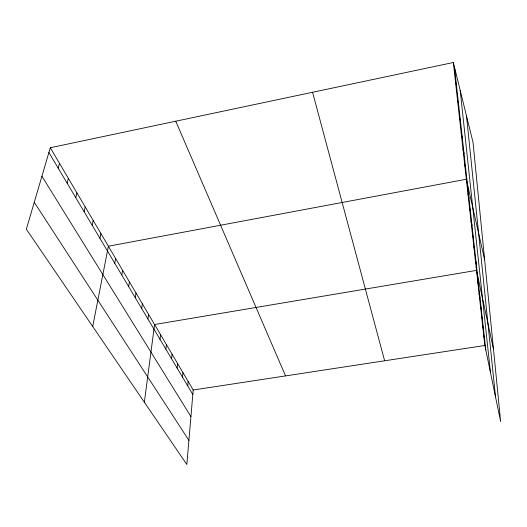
<?xml version="1.0" encoding="UTF-8"?>
<svg xmlns="http://www.w3.org/2000/svg" width="527" height="527" viewBox="0 0 527 527"><rect width="100%" height="100%" fill="white"/><g stroke="black" fill="none" stroke-linecap="round" stroke-linejoin="round"><path stroke-width="0.79" d="M50.302 147.738L193.198 390.006L186.835 464.498L26.35 229.212L50.302 147.738L453.332 62.502L473.022 142.382L500.65 421.58L484.853 345.481L453.332 62.502M187.731 385.929L188.139 381.429M182.5 377.134L182.935 372.609M177.118 368.083L177.586 363.538M171.585 358.775L172.085 354.21M165.88 349.197L166.42 344.605M160.01 339.322L160.583 334.711M144.358 402.233L154.576 324.527L476.487 270.377L493.496 349.289M147.916 318.987L148.568 314.336M141.691 308.512L142.376 303.842M135.268 297.715L135.992 293.025M128.641 286.576L129.418 281.873M121.809 275.087L122.633 270.364M114.754 263.223L115.624 258.493M92.706 326.503L108.391 246.228L466.336 179.246L484.649 259.844M99.939 238.316L100.92 233.56M92.153 225.227L93.193 220.464M84.096 211.683L85.203 206.913M75.763 197.665L76.935 192.895M67.127 183.152L68.372 178.376M58.181 168.106L59.498 163.337M193.198 390.006L484.853 345.481M34.262 202.302L188.897 440.368M41.916 176.268L190.926 416.58M48.899 152.501L192.816 394.479M175.755 121.203L285.548 375.909M312.564 92.271L384.631 360.778M455.407 81.145L456.54 85.802M457.41 99.076L458.53 103.753M459.327 116.322L460.44 121.026M461.178 132.929L462.284 137.646M462.963 148.93L464.056 153.653M464.682 164.358L465.763 169.088M467.936 193.613L469.004 198.343M469.485 207.493L470.539 212.223M470.98 220.912L472.027 225.635M472.423 233.889L473.463 238.606M473.826 246.445L474.853 251.148M475.176 258.599L476.197 263.296M477.798 282.129L478.799 286.793M479.063 293.513L480.057 298.163M480.295 304.547L481.276 309.178M481.487 315.245L482.455 319.856M482.64 325.627L483.608 330.218M483.766 335.699L484.721 340.271M454.472 67.127L485.802 350.027M460.183 90.301L490.472 372.549M466.481 115.835L495.518 396.844"/></g></svg>
